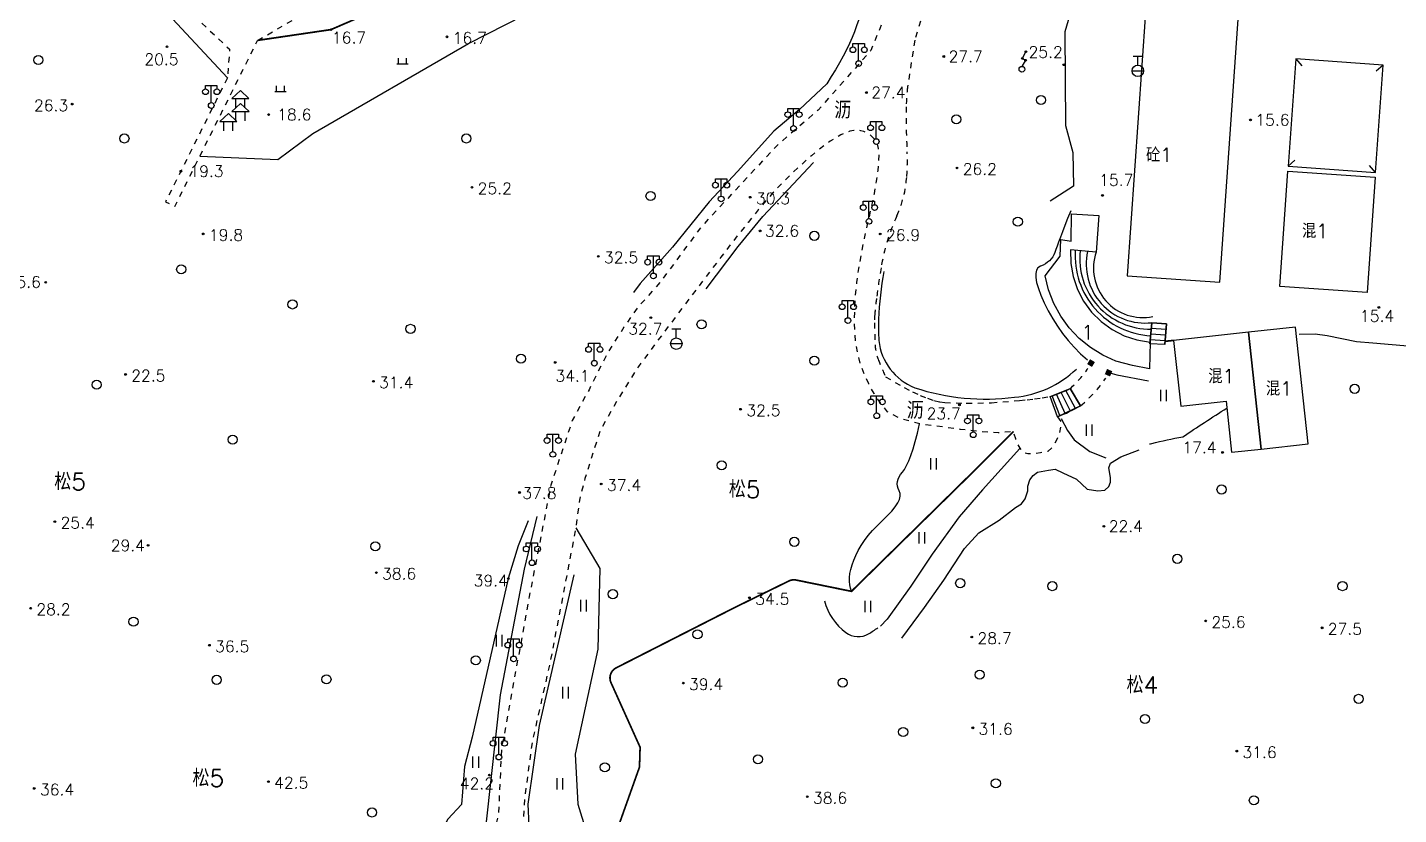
# Model space of a CAD drawing. Extents: x 115374 to 116875, y 149866 to 152432.
# Drawn here: x 116210.1 to 116450.6, y 151212.5 to 151350.6 of the extents above; entities that cross this region are included whole.
import ezdxf
from ezdxf.enums import TextEntityAlignment as Align

# ---------------------------------------------------------------- set-up
doc = ezdxf.new("R2010")
doc.units = 0
doc.header["$MEASUREMENT"] = 0
doc.header["$PDMODE"] = 32
doc.header["$PDSIZE"] = 0.3
doc.linetypes.add('X3', pattern=[5, 4, -1])
doc.linetypes.add('X6', pattern=[2, 1, -1])
doc.layers.get('0').update_dxf_attribs({"linetype": 'CONTINUOUS'})
for name, color, linetype in [('BOUND', 7, 'CONTINUOUS'), ('DLDW', 14, 'CONTINUOUS'), ('DLSS', 5, 'CONTINUOUS'), ('DMTZ', 5, 'CONTINUOUS'), ('GCD', 1, 'CONTINUOUS'), ('GXYZ', 2, 'CONTINUOUS'), ('JMD', 6, 'CONTINUOUS'), ('SXSS', 5, 'CONTINUOUS'), ('YZH', 2, 'CONTINUOUS'), ('ZBTZ', 5, 'CONTINUOUS')]:
    doc.layers.add(name, color=color, linetype=linetype)
doc.styles.add('HZ', font='rs.shx', dxfattribs={"bigfont": 'hztxt.shx'})
doc.linetypes.add('X18', pattern='A,9.4,[169,symbolx.shx,S=1,R=-90,X=0,Y=-0.15],0.6', length=10)
doc.linetypes.add('X33', pattern='A,2,[150,symbolx.shx,S=1,R=0,X=0,Y=1],1e-11', length=2)
doc.linetypes.add('X35', pattern='A,2,[4,symbolt.shx,S=1,R=0,X=0,Y=0],2,[28,symbolt.shx,S=1,R=0,X=0,Y=0],1e-11', length=4)
doc.linetypes.add('X39', pattern='A,2,[150,symbolx.shx,S=1,R=0,X=0,Y=1],2,[151,symbolx.shx,S=1,R=0,X=0,Y=3],1e-11', length=4)
doc.linetypes.add('X4', pattern='A,0,-1e-09,[149,symbolx.shx,S=0.15,R=0,X=0,Y=0],-1.6', length=1.6)

# ---------------------------------------------------------------- blocks, each defined once
blk = doc.blocks.new('GC097')
for p, q in [((-1, 2.92), (-1, 3.52)), ((-1, 3.52), (1, 3.52)), ((0, 0.52), (0, 3.52)), ((1, 3.52), (1, 2.92))]:
    blk.add_line(p, q)
for centre in [(-1, 2.42), (1, 2.42), (0.01, 0)]:
    blk.add_circle(centre, 0.5)
blk = doc.blocks.new('GC121')
for p, q in [((-0.5, -0.64), (-0.5, 1.36)), ((-0.5, -0.64), (-0.5, 0.86)), ((0.5, -0.64), (0.5, 1.36))]:
    blk.add_line(p, q)
blk = doc.blocks.new('GC133')
for p, q in [((-0.81, 2.59), (0.79, 2.59)), ((-0.01, 0.99), (-0.01, 2.59)), ((-1.01, -0.01), (0.99, -0.01))]:
    blk.add_line(p, q)
blk.add_circle((-0.01, -0.01), 1)
blk = doc.blocks.new('GC132')
for p, q in [((0.7, 3.1), (0.06, 1.9)), ((0.51, 3.04), (0.7, 3.1)), ((0.7, 3.1), (0.75, 2.94)), ((0.63, 1.59), (0, 0.5)), ((0.06, 1.9), (0.63, 1.59))]:
    blk.add_line(p, q)
blk.add_circle((0, 0), 0.5)
for p in [(0.7, 3.1), (0.7, 3.1), (0.06, 1.9), (0.63, 1.59)]:
    blk.add_point(p)
blk = doc.blocks.new('GC122')
blk.add_circle((0, 0), 0.8)
blk = doc.blocks.new('GC271')
at = {"const_width": 1}
blk.add_lwpolyline([(-0.5, 0), (0.5, 0)], dxfattribs=at)
blk = doc.blocks.new('GC100')
for p, q in [((0.01, 3), (-1.49, 1.6)), ((1.51, 1.6), (0.01, 3)), ((-1.49, 1.6), (1.51, 1.6)), ((-0.79, 0), (-0.79, 1.6)), ((0.81, 0), (0.81, 1.6))]:
    blk.add_line(p, q)
blk = doc.blocks.new('GC119')
for p, q in [((-1, 0), (1, 0)), ((-0.7, 0), (-0.7, 1)), ((0.7, 0), (0.7, 1))]:
    blk.add_line(p, q)

msp = doc.modelspace()

# ---------------------------------------------------------------- linework, layer by layer
at = {"layer": 'BOUND', "linetype": 'Continuous', "flags": 128}
for points in [[(116407.02, 151295.09), (116407.34, 151298.78), (116409.94, 151298.6), (116409.6, 151294.94)], [(116389.49, 151285.81), (116393.02, 151287.2), (116394.84, 151284.2), (116390.82, 151282.28)]]:
    msp.add_lwpolyline(points, close=True, dxfattribs=at)
at = {"layer": 'DLDW', "linetype": 'X4', "elevation": 18.2, "flags": 128}
msp.add_lwpolyline([(116240.33, 151327.99), (116254, 151327.4), (116260.14, 151331.96), (116287.48, 151347.77), (116323.06, 151365.99)], dxfattribs=at)
at = {"layer": 'DLDW', "linetype": 'Continuous'}
for centre, radius, start, end in [((116407.89, 151310.48), 14, 175.9147, 266.9486), ((116407.08, 151310.03), 12.39, 173.6048, 270.7348), ((116406.17, 151309.04, 18.63), 10.33, 167.4122, 276.4955), ((116405.76, 151308.33, 18.63), 8.65, 160.8611, 281.8102)]:
    msp.add_arc(centre, radius, start, end, dxfattribs=at)
at = {"layer": 'DLSS', "linetype": 'X6', "flags": 128}
msp.add_lwpolyline([(116410.68, 151447.64), (116408.95, 151444.63), (116381.79, 151404.47), (116372.12, 151387.39), (116366.31, 151370.94), (116362.42, 151357.36), (116358.07, 151346.57), (116348.8, 151336.09), (116341.59, 151329.87), (116328.25, 151315.55), (116321.19, 151306.01), (116317.14, 151301.4), (116314.74, 151298.01), (116311.89, 151293.55), (116308.61, 151287.02), (116305.66, 151281.6), (116301.9, 151270.24), (116298.12, 151250.7), (116293.24, 151223.93), (116292.72, 151212.63), (116292.14, 151210.08), (116291.33, 151207.09), (116284.68, 151198.58), (116276.28, 151192.71), (116202.41, 151159.06), (116196.14, 151159.57), (116189.44, 151163.15), (116174.12, 151182.43), (116168.72, 151190.7), (116164.31, 151196.75), (116159.77, 151203.39), (116157.2, 151208.66), (116155.44, 151211.22), (116153.95, 151214.75), (116151.19, 151222.3), (116149.99, 151224.93), (116149.33, 151227.96), (116147.86, 151245.2), (116147.68, 151249.44), (116147.07, 151270.11), (116145.6, 151279.58), (116144.55, 151287.11), (116135.68, 151325.36), (116135.35, 151326.6), (116133.6, 151336.37), (116132.68, 151340.71), (116131.19, 151350.72), (116130.56, 151360.27), (116128.55, 151399.04), (116127.98, 151405.16), (116125.11, 151424.42), (116120.11, 151452.51), (116118.13, 151461.81), (116114.08, 151477.4), (116109.35, 151488.46), (116104.2, 151499.18), (116103.78, 151500)], dxfattribs=at)
for points, elevation in [([(116306.33, 151429.77), (116308.67, 151426.78), (116290.84, 151412.84, -0.295861), (116284.94, 151412.32), (116269.95, 151430.33), (116263.26, 151442.96), (116248.04, 151461.32), (116246.52, 151460.02), (116261.63, 151441.88), (116268.14, 151429.12, -0.218458), (116268.36, 151424.01), (116221.01, 151381.57, 0.192062), (116221.3, 151369.52), (116245.56, 151346.75), (116245.16, 151341.73)], 15.69), ([(116250.47, 151348.32), (116259.95, 151353.81), (116292.87, 151382.96, 0.238202)], 17.48), ([(116390.82, 151282.28), (116391.39, 151281.46), (116391.35, 151280.63), (116391.16, 151279.53), (116390.67, 151278.28), (116390.04, 151277.08), (116389.11, 151276.19), (116387.82, 151275.93), (116386.61, 151275.74), (116385.6, 151275.74), (116384.72, 151275.97), (116384.26, 151276.76), (116383.73, 151277.63), (116383.46, 151278.39), (116383.09, 151279.68), (116380.36, 151279.46), (116377.53, 151279.61), (116373.8, 151280.04), (116369.11, 151280.68), (116366.95, 151280.94), (116364.99, 151281.47), (116363.22, 151281.9), (116360.98, 151283.13), (116359.73, 151284.71), (116358.63, 151286.34), (116357.68, 151288.02), (116356.88, 151289.74), (116356.24, 151291.52), (116355.76, 151293.34), (116355.42, 151295.21), (116355.24, 151297.13), (116355.19, 151299.13), (116355.23, 151301.24), (116355.37, 151303.47), (116355.61, 151305.81), (116355.95, 151308.27), (116356.39, 151310.84), (116356.92, 151313.53), (116357.55, 151316.33), (116358.18, 151319.04), (116358.68, 151321.47), (116359.06, 151323.62), (116359.33, 151325.48), (116359.47, 151327.06), (116359.5, 151328.35), (116359.41, 151329.36), (116359.19, 151330.08), (116358.9, 151330.63), (116358.57, 151331.1), (116358.19, 151331.51), (116357.78, 151331.86), (116357.32, 151332.13), (116356.83, 151332.34), (116356.29, 151332.47), (116355.72, 151332.54), (116355.08, 151332.52), (116354.39, 151332.37), (116353.62, 151332.11), (116352.78, 151331.73), (116350.91, 151330.61), (116349.87, 151329.87), (116348.76, 151329.01), (116347.62, 151328.07), (116346.48, 151327.08), (116345.33, 151326.04), (116344.19, 151324.96), (116343.05, 151323.83), (116341.91, 151322.65), (116340.76, 151321.42), (116339.62, 151320.15), (116338.27, 151318.56), (116336.51, 151316.38), (116334.33, 151313.63), (116331.75, 151310.29), (116328.75, 151306.36), (116325.34, 151301.86), (116321.52, 151296.77), (116317.28, 151291.1), (116313.46, 151284.99), (116310.65, 151280.05), (116309.43, 151276.4), (116307.89, 151271.42), (116306.91, 151267.62), (116306.29, 151262.76), (116301.81, 151239.35), (116298.61, 151225.07), (116297.28, 151215.22), (116296.99, 151209.67), (116297.15, 151206.64), (116297.42, 151202.52), (116297.81, 151199.05), (116297.99, 151196.75), (116299.36, 151193.2), (116300.74, 151189.81), (116302.43, 151188.12), (116305.01, 151185.11), (116314.56, 151179.35), (116341.61, 151160.22, -0.085797), (116354.62, 151139.17, -0.115575), (116362.53, 151108.87, -0.034049), (116362.53, 151097.43, -0.093936), (116359.78, 151081.06, -0.050124), (116356.17, 151070.61, -0.060592), (116356.17, 151070.59)], 8.31)]:
    msp.add_lwpolyline(points, format="xyb", dxfattribs=dict(at, elevation=elevation))
at = {"layer": 'DLSS', "color": 1, "linetype": 'X6'}
msp.add_lwpolyline([(116373.08, 151372.77), (116365.76, 151348.38), (116364.49, 151340.18, 0.025931), (116364.26, 151336.65, 0.017491), (116364.41, 151328.74, -0.03206), (116364.36, 151324.42, -0.087691), (116362.6, 151317.51, 0.065489), (116359.84, 151308.4, 0.007096), (116359.04, 151303.03, 0.013986), (116358.74, 151300.29, 0.022241), (116358.69, 151298.77, 0.008746), (116358.8, 151294.92, 0.077697), (116359.32, 151292.35, 0.001365), (116360.62, 151289.3), (116362.32, 151288.29), (116363.9, 151287.41), (116365.37, 151286.65), (116366.73, 151286.02), (116367.98, 151285.52), (116369.11, 151285.14), (116370.13, 151284.89), (116371.04, 151284.76), (116374.8, 151284.63), (116379.21, 151284.73), (116384.15, 151285.11), (116385.45, 151285.25), (116386.77, 151285.42), (116388.12, 151285.6), (116389.49, 151285.81)], format="xyb", dxfattribs=at)
at = {"layer": 'DLSS', "linetype": 'X6', "elevation": 18.2, "flags": 128}
msp.add_lwpolyline([(116245.16, 151341.73), (116237, 151325.36), (116234.32, 151320), (116235.94, 151319.19), (116250.47, 151348.32)], dxfattribs=at)
at = {"layer": 'DLSS', "linetype": 'X3', "flags": 128}
msp.add_lwpolyline([(116383.09, 151279.68, 0.3, 0.3, 0), (116376.18, 151272.78, 0.3, 0.3, 0), (116354.65, 151251.63, 0.3, 0.3, 0), (116344.96, 151253.61, 0.3, 0.3, 0.165507), (116343.68, 151253.45, 0.3, 0.3, 0), (116334.24, 151248.83, 0.3, 0.3, 0), (116313.38, 151238.21, 0.3, 0.3, 0.400399), (116312.46, 151235.61, 0.3, 0.3, 0), (116317.57, 151224.27, 0.3, 0.3, 0), (116317.46, 151220.79, 0.3, 0.3, 0), (116313.3, 151209.09, 0.3, 0.3, 0), (116300.62, 151190.11, 0.3, 0.3, 0)], format="xyseb", dxfattribs=at)
at = {"layer": 'DLSS', "linetype": 'X6'}
for centre, radius, start, end in [((116379.88, 151301.89, 20.37), 19.7, 311.8223, 325.6655), ((116379.74, 151302.53, 20.31), 23.75, 309.4754, 325.4631)]:
    msp.add_arc(centre, radius, start, end, dxfattribs=at)
at = {"layer": 'DMTZ', "linetype": 'X35', "flags": 128}
for points in [[(116245.66, 151470.54), (116244.26, 151466.88), (116245.6, 151458.64), (116255.64, 151445.46), (116260.99, 151436.07), (116253.2, 151429.53), (116260.41, 151420.63), (116219.46, 151383.77), (116218.61, 151370.31), (116245.16, 151341.73)], [(116393.11, 151318.38), (116392.58, 151317.05), (116392.11, 151315.84), (116391.68, 151314.75), (116391.31, 151313.78), (116390.99, 151312.93), (116390.72, 151312.2), (116390.5, 151311.6), (116390.33, 151311.11), (116390.17, 151310.7), (116389.96, 151310.33), (116389.71, 151309.98), (116389.41, 151309.66), (116389.07, 151309.37), (116388.69, 151309.11), (116388.26, 151308.88), (116387.79, 151308.68), (116387.37, 151308.42), (116387.1, 151308), (116386.97, 151307.43), (116386.98, 151306.7), (116387.14, 151305.82), (116387.44, 151304.78), (116387.89, 151303.59), (116388.48, 151302.24), (116389.18, 151300.84), (116389.95, 151299.48), (116390.79, 151298.17), (116391.7, 151296.9), (116392.68, 151295.67), (116393.73, 151294.48), (116394.85, 151293.34), (116396.04, 151292.25)], [(116399.96, 151290), (116401.22, 151289.6), (116406.77, 151288.56)]]:
    msp.add_lwpolyline(points, dxfattribs=at)
at = {"layer": 'DMTZ', "linetype": 'X39', "flags": 128}
for points in [[(116378.27, 151402.74), (116375.35, 151398.17), (116372.71, 151393.89), (116370.37, 151389.92), (116368.31, 151386.24), (116366.54, 151382.86), (116365.07, 151379.77), (116363.88, 151376.99), (116362.98, 151374.5), (116362.24, 151372.22), (116361.55, 151370.06), (116360.91, 151368.01), (116360.3, 151366.08), (116359.74, 151364.27), (116359.23, 151362.57), (116358.75, 151360.99), (116358.32, 151359.52), (116357.91, 151358.14), (116357.51, 151356.81), (116357.11, 151355.52), (116356.71, 151354.29), (116356.32, 151353.1), (116355.93, 151351.97), (116355.54, 151350.88), (116355.16, 151349.84), (116354.75, 151348.81), (116354.29, 151347.75), (116353.76, 151346.66), (116353.18, 151345.53), (116352.55, 151344.37), (116351.85, 151343.18), (116351.1, 151341.96), (116350.3, 151340.71)], [(116398.95, 151368.69), (116395.66, 151361.97), (116392.09, 151349.82), (116392.23, 151333.4), (116393.51, 151328.63), (116393.62, 151322.76), (116389.49, 151320.09)]]:
    msp.add_lwpolyline(points, dxfattribs=at)
at = {"layer": 'DMTZ', "linetype": 'X33', "flags": 128}
for points in [[(116350.3, 151340.71), (116345.54, 151336.19), (116341.04, 151332.41), (116334.65, 151325.31), (116329.69, 151319.99), (116323.26, 151312.02), (116317.58, 151305.63), (116316.39, 151304.05)], [(116329.14, 151304.72), (116334.76, 151312.12), (116339.1, 151317.44), (116347.97, 151326.9)], [(116433.2, 151296.76), (116436.01, 151296.8), (116438.09, 151296.53), (116443.25, 151295.48), (116446.12, 151295.27), (116452.9, 151294.66), (116464.76, 151293.7), (116473.25, 151293.77), (116479.33, 151294.12), (116486.01, 151294), (116490.76, 151294.31), (116495.21, 151294.69), (116498.94, 151295.21)], [(116391.42, 151281.98), (116392.54, 151279.83), (116393.75, 151278.24), (116396.46, 151276.19), (116399.26, 151275.07)], [(116384.2, 151276.7), (116377.66, 151269.44), (116373.55, 151264.68), (116368.79, 151258.14), (116365.05, 151252.54), (116360.94, 151246.75), (116359.73, 151245.54)], [(116363.46, 151243.39), (116367.48, 151248.81), (116370.84, 151253.57), (116374.48, 151259.17), (116377, 151261.88), (116380.55, 151264.12), (116383.45, 151266.36), (116384.47, 151267.01), (116385.13, 151267.86), (116385.59, 151269.26), (116385.59, 151270.1), (116385.97, 151271.22), (116386.53, 151271.96), (116387.28, 151272.52), (116389.24, 151272.9), (116390.36, 151273.08), (116391.76, 151272.43), (116394.13, 151271.33), (116396, 151269.56), (116397.87, 151269.28), (116399.08, 151269.37), (116399.83, 151270.02), (116400.11, 151270.77), (116400.11, 151271.61), (116399.83, 151273.29), (116400.11, 151274.13), (116401.89, 151275.25), (116405.15, 151276.47)]]:
    msp.add_lwpolyline(points, dxfattribs=at)
msp.add_lwpolyline([(116360.32, 151307.77, 0.033438), (116359.41, 151299.38, 0.014574), (116359.45, 151295.63, 0.276398), (116365.75, 151287.36, 0.113142), (116383.27, 151285.71, 0.171234), (116394.13, 151290.65)], format="xyb", dxfattribs=at)
at = {"layer": 'DMTZ', "linetype": 'X33', "elevation": 8.31, "flags": 128}
msp.add_lwpolyline([(116297.93, 151264.03), (116296.17, 151259.62), (116294.45, 151253.88), (116288.08, 151226.05), (116286.77, 151220.9), (116286.22, 151214.21), (116283.85, 151211.64), (116279.9, 151204.52)], dxfattribs=at)
at = {"layer": 'DMTZ', "linetype": 'X35', "elevation": 8.31, "flags": 128}
for points in [[(116299.46, 151264.79), (116297.22, 151255.55), (116293.03, 151233.49), (116290.58, 151211.2)], [(116298.46, 151203.05), (116297.93, 151214.3), (116299.89, 151228.11), (116306.02, 151254.52)]]:
    msp.add_lwpolyline(points, dxfattribs=at)
at = {"layer": 'GCD', "linetype": 'Continuous'}
for p in [(116263.33, 151350.21, 16.67), (116234.57, 151347.2, 20.5), (116283.68, 151348.94, 16.7), (116370.84, 151345.49, 27.7), (116391.9, 151344.04, 25.2), (116357.28, 151339.16, 27.4), (116217.94, 151337.14, 26.3), (116252.4, 151335.3, 18.63), (116424.66, 151334.36, 15.6), (116373.17, 151325.93, 26.2), (116237, 151325.36, 19.34), (116288.07, 151322.54, 25.2), (116336.89, 151320.79, 30.3), (116398.69, 151321.11, 15.7), (116240.92, 151314.36, 19.8), (116338.62, 151314.89, 32.6), (116359.7, 151314.35, 26.9), (116310.23, 151310.42, 32.5), (116213.28, 151305.86, 25.6), (116447.17, 151301.45, 15.44), (116319.45, 151299.67, 32.7), (116302.68, 151291.8, 34.1), (116227.29, 151289.69, 22.5), (116270.78, 151288.49, 31.4), (116335.2, 151283.59, 32.5), (116373.59, 151284.36, 23.7), (116419.76, 151276.01, 17.4), (116310.75, 151270.48, 37.4), (116296.42, 151268.98, 37.8), (116214.89, 151263.86, 25.4), (116398.94, 151263.05, 22.4), (116231.25, 151259.7, 29.4), (116271.3, 151254.92, 38.6), (116294.45, 151253.88, 39.4), (116210.65, 151248.67, 28.2), (116336.75, 151250.5, 34.5), (116416.8, 151246.44, 25.6), (116437.22, 151245.23, 27.5), (116242.01, 151242.17, 36.5), (116375.76, 151243.61, 28.7), (116325.15, 151235.53, 39.4), (116375.94, 151227.68, 31.6), (116422.25, 151223.59, 31.6), (116252.36, 151218.24, 42.5), (116291.12, 151219.38, 42.2), (116211.28, 151217.04, 36.4), (116346.9, 151215.59, 38.6)]:
    msp.add_point(p, dxfattribs=at)
at = {"layer": 'JMD', "linetype": 'Continuous'}
for p, q in [((116432.59, 151345.09), (116433.64, 151343.88)), ((116447.94, 151343.98), (116446.73, 151342.94)), ((116431.24, 151326.26), (116432.45, 151327.31)), ((116446.59, 151325.16), (116445.54, 151326.37))]:
    msp.add_line(p, q, dxfattribs=at)
at = {"layer": 'JMD', "linetype": 'Continuous', "flags": 128}
for points in [[(116419.3, 151305.86), (116422.52, 151352.07), (116406.23, 151353.2), (116403, 151307)], [(116446.59, 151325.16), (116447.94, 151343.98), (116432.59, 151345.09), (116431.24, 151326.26)], [(116446.51, 151324.33), (116445.1, 151304.06), (116429.8, 151305.13), (116431.21, 151325.39)], [(116398.03, 151317.56), (116397.59, 151311.17), (116393.07, 151311.55), (116393.12, 151309.19), (116393.53, 151306.86), (116394.29, 151304.62), (116395.38, 151302.53), (116396.78, 151300.63), (116398.46, 151298.96), (116400.37, 151297.57), (116402.47, 151296.5), (116404.71, 151295.75), (116407.04, 151295.36), (116406.93, 151290.68), (116403.96, 151291.24), (116401.04, 151292.03), (116398.73, 151293.08), (116396.57, 151294.42), (116394.6, 151296.03), (116392.86, 151297.88), (116391.37, 151299.93), (116390.15, 151302.16), (116389.22, 151304.52), (116388.61, 151306.99), (116391.25, 151310.48), (116391.41, 151313.39), (116393.17, 151313.07), (116393.26, 151317.91), (116398.03, 151317.56)], [(116424.29, 151297.09), (116411.17, 151295.67), (116412.42, 151284.14), (116420.37, 151285), (116421.34, 151276.05), (116426.51, 151276.61), (116424.29, 151297.09)], [(116432.54, 151297.99), (116424.29, 151297.09), (116426.51, 151276.61), (116434.76, 151277.51)]]:
    msp.add_lwpolyline(points, close=True, dxfattribs=at)
at = {"layer": 'SXSS', "linetype": 'Continuous', "const_width": 0.3, "elevation": 17.48, "flags": 128}
msp.add_lwpolyline([(116250.47, 151348.32), (116263.33, 151350.21), (116314.72, 151372.47), (116316.03, 151372.85), (116317.9, 151371.95), (116319.57, 151370.25), (116321.76, 151369.61)], dxfattribs=at)
at = {"layer": 'YZH', "linetype": 'Continuous', "flags": 128}
for points in [[(116407.34, 151298.78), (116407.02, 151295.09)], [(116409.76, 151296.61), (116407.17, 151296.77)], [(116409.85, 151297.61), (116407.25, 151297.77)], [(116409.94, 151298.6), (116407.34, 151298.78)], [(116409.6, 151294.94), (116409.94, 151298.6)], [(116409.66, 151295.61), (116407.08, 151295.77)], [(116394.84, 151284.2), (116393.02, 151287.2)], [(116391.23, 151282.48), (116389.85, 151285.93)], [(116392.16, 151282.84), (116390.65, 151286.23)], [(116393.07, 151283.26), (116391.45, 151286.54)], [(116393.97, 151283.72), (116392.24, 151286.86)]]:
    msp.add_lwpolyline(points, dxfattribs=at)
at = {"layer": 'YZH', "linetype": 'X18', "const_width": 0.3, "flags": 128}
msp.add_lwpolyline([(116411.17, 151295.67), (116409.66, 151295.51)], dxfattribs=at)
at = {"layer": 'YZH', "linetype": 'Continuous'}
for centre, radius, start, end in [((116377.31, 151321.82), 38.01, 288.689, 294.4151), ((116380.76, 151308.51), 28.09, 290.991, 300.0774)]:
    msp.add_arc(centre, radius, start, end, dxfattribs=at)
at = {"layer": 'ZBTZ', "linetype": 'X4', "flags": 128}
for points in [[(116406.93, 151277.49, -0.000846), (116407.32, 151277.59, -0.019512), (116412.76, 151278.74, -0.007783), (116420.5, 151283.78)], [(116349.9, 151249.96, 0.167921), (116353.69, 151244.4, 0.301937), (116357.66, 151244.18, 0.025416), (116359.28, 151245.25, 0.057282)]]:
    msp.add_lwpolyline(points, format="xyb", dxfattribs=at)
msp.add_lwpolyline([(116354.65, 151251.63), (116354.46, 151252.17), (116354.34, 151252.75), (116354.29, 151253.37), (116354.31, 151254.04), (116354.39, 151254.74), (116354.54, 151255.48), (116354.75, 151256.27), (116355.04, 151257.1), (116355.39, 151257.95), (116355.83, 151258.8), (116356.34, 151259.67), (116356.94, 151260.53), (116357.61, 151261.41), (116358.37, 151262.29), (116359.2, 151263.17), (116360.12, 151264.06), (116361, 151264.92), (116361.73, 151265.73), (116362.32, 151266.47), (116362.76, 151267.15), (116363.05, 151267.77), (116363.19, 151268.33), (116363.19, 151268.83), (116363.04, 151269.27), (116362.85, 151269.68), (116362.73, 151270.09), (116362.69, 151270.5), (116362.73, 151270.91), (116362.83, 151271.32), (116363.01, 151271.73), (116363.26, 151272.14), (116363.59, 151272.55), (116363.95, 151273.04), (116364.32, 151273.7), (116364.7, 151274.52), (116365.07, 151275.5), (116365.45, 151276.64), (116365.83, 151277.94), (116366.22, 151279.41), (116366.61, 151281.04)], dxfattribs=at)
at = {"layer": 'ZBTZ', "linetype": 'X4', "elevation": 8.31, "flags": 128}
msp.add_lwpolyline([(116306.29, 151262.76), (116310.5, 151255.62), (116310.15, 151241.47), (116306.15, 151223.06), (116306.66, 151214.3), (116309.55, 151204.81), (116345.92, 151185.53), (116374.37, 151170.54), (116388.46, 151161.85), (116380.24, 151151), (116366.11, 151139.65), (116361.7, 151130.45), (116367.83, 151107.69), (116368.42, 151104.05), (116369.1, 151101.48), (116372.86, 151096.51), (116378, 151092.48)], dxfattribs=at)

# ---------------------------------------------------------------- block references
at = {"layer": 'DLDW', "linetype": 'Continuous'}
for name, p in [('GC097', (116355.91, 151344.25, 28.36)), ('GC132', (116384.56, 151343.25, 26.32)), ('GC097', (116242.32, 151336.89, 18.4)), ('GC100', (116247.43, 151336.51, 18.41)), ('GC100', (116245.33, 151332.46, 18.48)), ('GC100', (116247.45, 151334.22, 18.46)), ('GC097', (116344.48, 151332.87, 30.62)), ('GC097', (116359, 151330.57, 28.34)), ('GC097', (116331.78, 151320.49, 32.15)), ('GC097', (116357.72, 151316.56, 28.34)), ('GC097', (116319.89, 151306.98, 34.22)), ('GC097', (116354.02, 151299.15, 26.88)), ('GC097', (116309.53, 151291.67, 42.43)), ('GC097', (116359.07, 151282.45, 25.26)), ('GC097', (116376.01, 151279.11, 25.26)), ('GC097', (116302.25, 151275.67, 44.56)), ('GC097', (116298.59, 151256.64, 46.77)), ('GC097', (116295.36, 151239.77, 47.45)), ('GC097', (116292.78, 151222.54, 48.61))]:
    msp.add_blockref(name, p, dxfattribs=at)
at = {"layer": 'GXYZ', "linetype": 'Continuous'}
for p in [(116404.9, 151342.98), (116323.93, 151295.11, 34)]:
    msp.add_blockref('GC133', p, dxfattribs=at)
at = {"layer": 'YZH', "linetype": 'Continuous'}
for p, rotation in [((116396.68, 151291.69), 329.0388332075152), ((116399.75, 151290), 336.0945444355505)]:
    msp.add_blockref('GC271', p, dxfattribs=dict(at, rotation=rotation))
at = {"layer": 'ZBTZ', "linetype": 'Continuous'}
for name, p in [('GC122', (116211.99, 151344.86)), ('GC119', (116275.86, 151344.19)), ('GC119', (116254.49, 151339.33)), ('GC122', (116387.89, 151337.84)), ('GC122', (116373.05, 151334.46)), ('GC122', (116227.1, 151331.11)), ('GC122', (116287.1, 151331.11)), ('GC122', (116319.4, 151321.01)), ('GC122', (116383.84, 151316.49)), ('GC122', (116348.15, 151314.02)), ('GC122', (116237.06, 151308.14)), ('GC122', (116256.58, 151301.98)), ('GC122', (116328.35, 151298.48)), ('GC122', (116277.29, 151297.69)), ('GC122', (116296.67, 151292.45)), ('GC122', (116348.15, 151292.12)), ('GC122', (116222.24, 151287.9)), ('GC122', (116442.92, 151287.17)), ('GC121', (116409.44, 151285.66)), ('GC121', (116396.39, 151279.56)), ('GC122', (116246.1, 151278.25)), ('GC122', (116331.89, 151273.75)), ('GC121', (116369.07, 151273.66)), ('GC122', (116419.58, 151269.51)), ('GC122', (116344.62, 151260.32)), ('GC121', (116367.05, 151260.66)), ('GC122', (116271.1, 151259.52)), ('GC122', (116411.81, 151257.34)), ('GC122', (116373.73, 151253.07)), ('GC122', (116312.79, 151251.14)), ('GC122', (116389.88, 151252.55)), ('GC122', (116440.8, 151252.55)), ('GC121', (116307.68, 151248.76, 8.31)), ('GC121', (116357.54, 151248.59)), ('GC122', (116228.69, 151246.3)), ('GC121', (116292.85, 151242.62, 8.31)), ('GC122', (116327.64, 151244.07)), ('GC122', (116288.74, 151239.51)), ('GC122', (116243.28, 151236.1)), ('GC122', (116262.54, 151236.19)), ('GC122', (116377.15, 151237)), ('GC121', (116304.52, 151233.49, 8.31)), ('GC122', (116353.1, 151235.59)), ('GC122', (116443.62, 151232.76)), ('GC122', (116406.14, 151229.23)), ('GC122', (116363.72, 151226.96)), ('GC121', (116288.75, 151221.29, 8.31)), ('GC122', (116338.25, 151222.17)), ('GC122', (116311.38, 151220.75)), ('GC121', (116303.54, 151217.51, 8.31)), ('GC122', (116379.98, 151217.93)), ('GC122', (116425.25, 151214.95)), ('GC122', (116270.55, 151212.83))]:
    msp.add_blockref(name, p, dxfattribs=at)

# ---------------------------------------------------------------- texts
at = {"layer": 'DLSS', "linetype": 'Continuous', "style": 'HZ'}
msp.add_text('沥', height=3, dxfattribs=at).set_placement((116353.13, 151336.19, -16.49), align=Align.MIDDLE)
at = {"layer": 'GCD', "linetype": 'Continuous', "style": 'HZ'}
for s, p in [('16.7', (116263.5, 151347.8, 16.67)), ('16.7', (116284.68, 151347.74, 16.69)), ('20.5', (116230.6, 151343.99, 16.69)), ('26.3', (116211.23, 151335.9, 26.27)), ('18.6', (116253.9, 151334.3, 18.63)), ('19.3', (116238.5, 151324.36, 19.34)), ('26.2', (116374.17, 151324.73, 26.24)), ('25.2', (116289.07, 151321.34, 25.23)), ('30.3', (116337.89, 151319.59, 31.94)), ('19.8', (116241.92, 151313.16, 16.69)), ('26.9', (116360.7, 151313.15, 27.47)), ('32.5', (116311.23, 151309.22, 32.46)), ('25.6', (116206.43, 151304.91, 25.57)), ('15.4', (116443.86, 151298.95, 15.44)), ('32.7', (116315.49, 151296.7, 32.46)), ('22.5', (116228.29, 151288.48, 22.45)), ('31.4', (116271.78, 151287.29, 31.43)), ('32.5', (116336.2, 151282.39, 32.45)), ('23.7', (116367.83, 151281.83, 23.66)), ('17.4', (116412.71, 151275.88, 17.39)), ('37.4', (116311.75, 151269.28, 37.4)), ('25.4', (116215.89, 151262.66, 29.42)), ('29.4', (116224.7, 151258.68, 29.42)), ('38.6', (116272.3, 151253.72, 38.59)), ('34.5', (116337.76, 151249.3, 34.51)), ('28.2', (116211.65, 151247.47, 37.24)), ('25.6', (116417.8, 151245.24, 25.56)), ('28.7', (116376.76, 151242.41, 28.67)), ('27.5', (116438.22, 151244.03, 27.46)), ('36.5', (116243.01, 151240.97, 38.59)), ('39.4', (116326.15, 151234.33, 39.44)), ('31.6', (116376.94, 151226.48, 31.6)), ('31.6', (116423.25, 151222.39, 31.6)), ('36.4', (116212.28, 151215.84, 36.39)), ('42.5', (116253.36, 151217.04, 42.48)), ('38.6', (116347.9, 151214.39, 38.59))]:
    msp.add_text(s, height=2, dxfattribs=at).set_placement(p)
for s, p in [('25.2', (116388.72, 151346.26, 25.2)), ('27.7', (116374.69, 151345.49, 27.7)), ('27.4', (116361.13, 151339.16, 27.4)), ('15.6', (116428.51, 151334.36, 15.6)), ('15.7', (116401.11, 151323.82, 15.7)), ('32.6', (116342.47, 151314.89, 32.6)), ('34.1', (116305.72, 151289.43, 8.31)), ('37.8', (116299.9, 151268.88, 8.31)), ('22.4', (116402.79, 151263.05, 22.4)), ('39.4', (116291.37, 151253.52, 8.31)), ('42.2', (116288.94, 151217.89, 8.31))]:
    msp.add_text(s, height=2, dxfattribs=at).set_placement(p, align=Align.MIDDLE)
at = {"layer": 'JMD', "linetype": 'Continuous', "style": 'HZ'}
for s, p in [('砼1', (116408.65, 151328.36)), ('混1', (116436.02, 151314.98)), ('1', (116396.07, 151297.1)), ('混1', (116419.56, 151289.49)), ('混1', (116429.68, 151287.33))]:
    msp.add_text(s, height=2.5, dxfattribs=at).set_placement(p, align=Align.MIDDLE)
at = {"layer": 'ZBTZ', "linetype": 'Continuous', "style": 'HZ'}
for s, p in [('沥', (116365.84, 151283.5, -16.49)), ('松5', (116217.57, 151271.05)), ('松5', (116335.91, 151269.7)), ('松4', (116405.69, 151235.37)), ('松5', (116241.82, 151219.01))]:
    msp.add_text(s, height=3, dxfattribs=at).set_placement(p, align=Align.MIDDLE)

doc.saveas('drawing.dxf')
